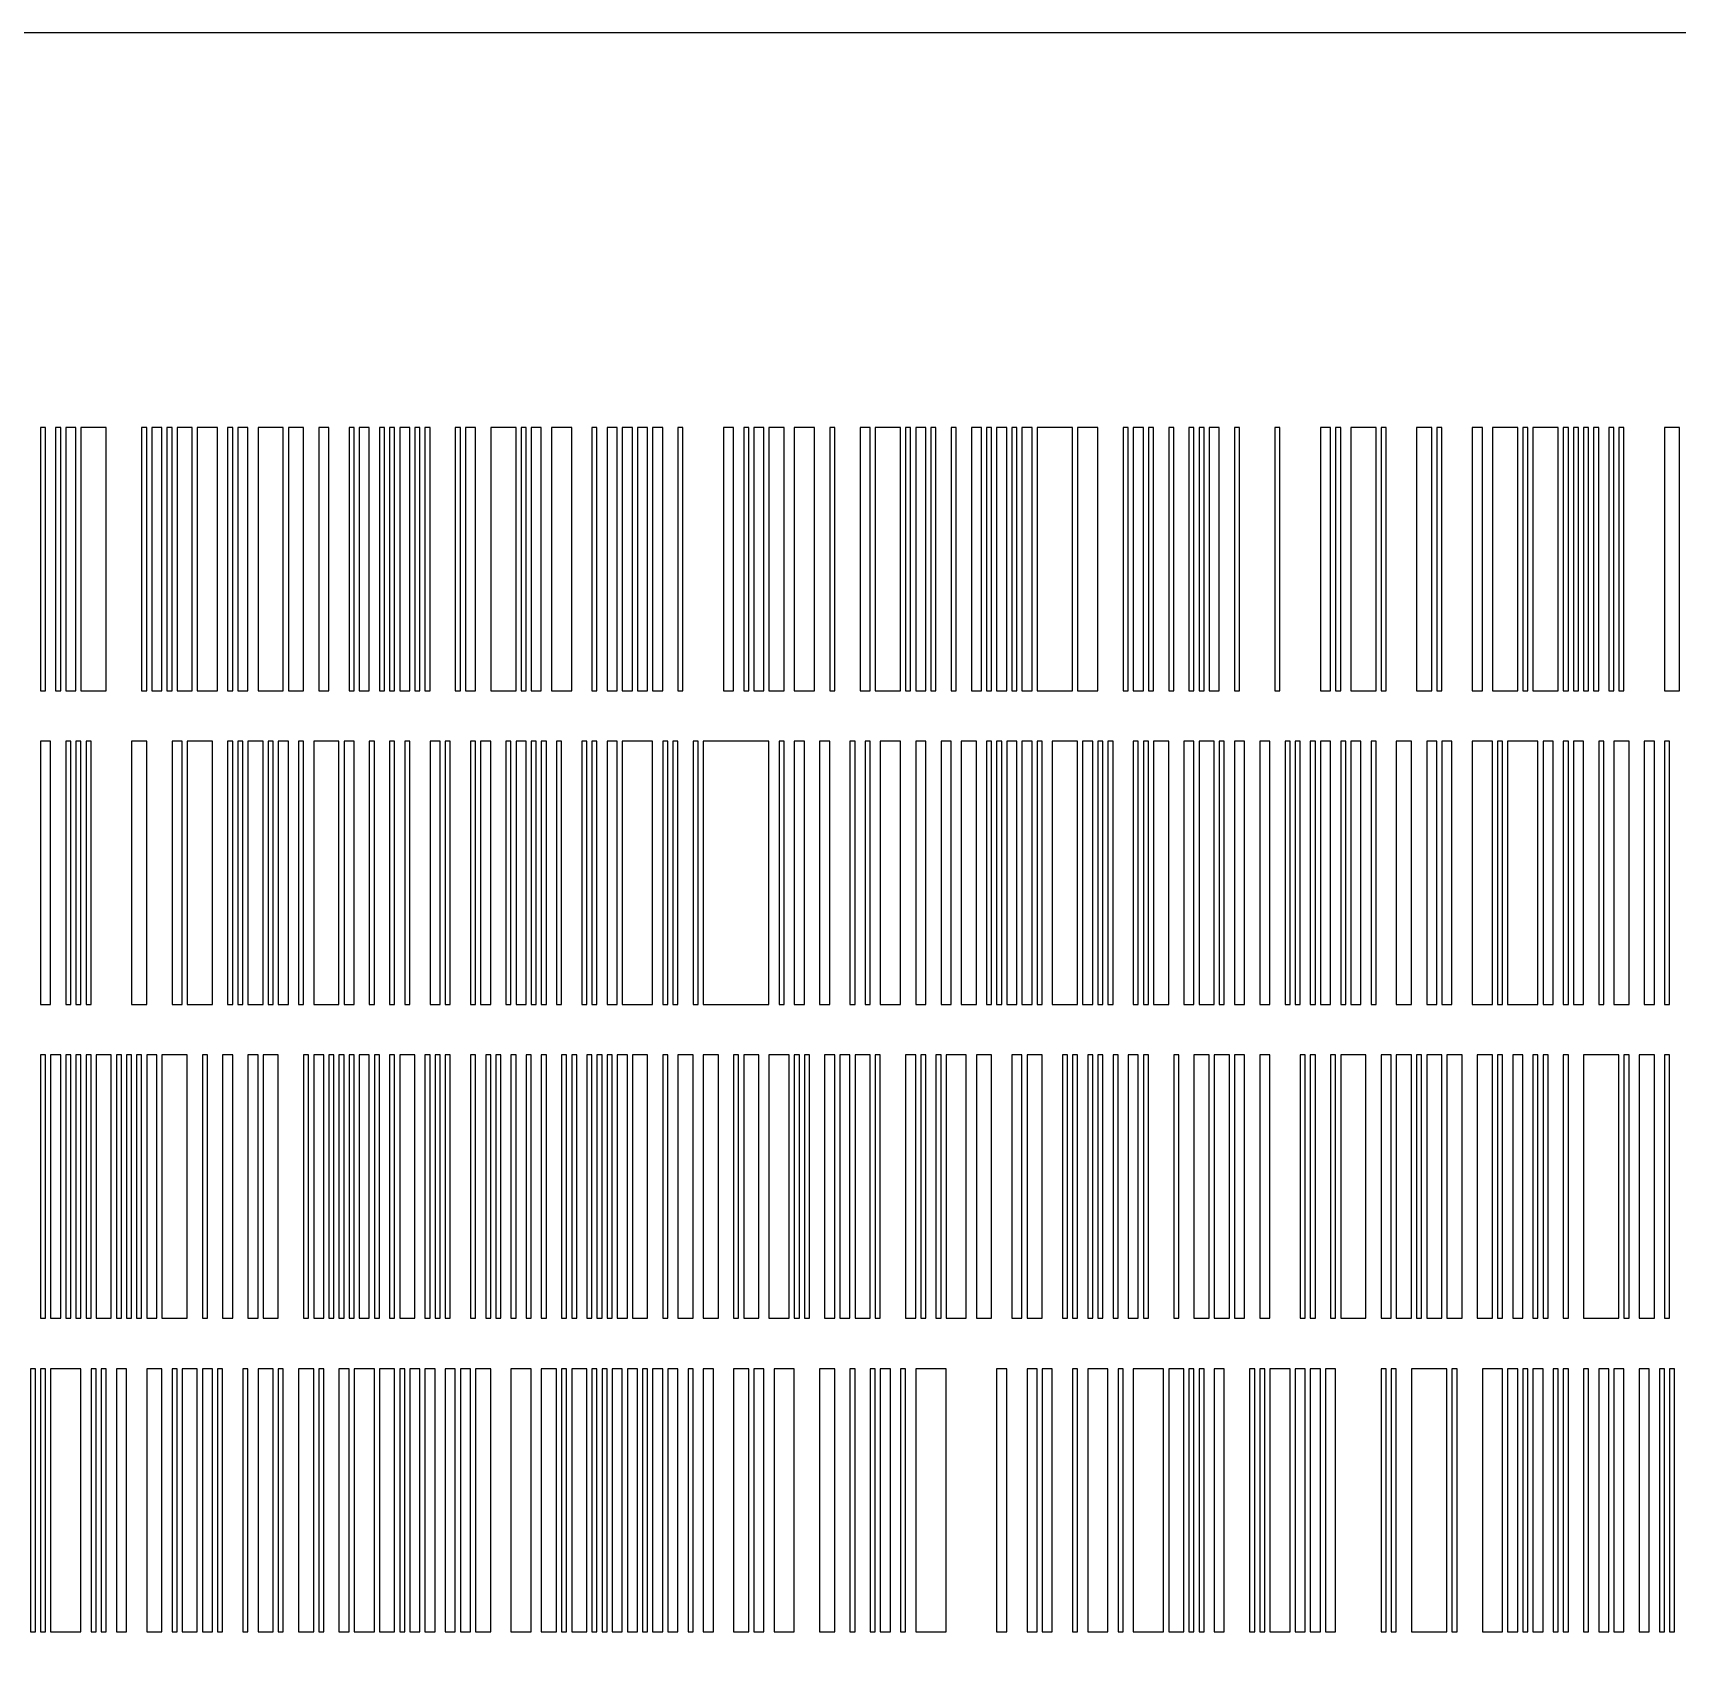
# Model space of a CAD drawing. Header units: metres. Extents: x -150 to 150, y -150 to 150.
# Drawn here: x -43.4 to 37.9, y 69.8 to 150 of the extents above; entities that cross this region are included whole.
import ezdxf

# ---------------------------------------------------------------- set-up
doc = ezdxf.new("R2010")
doc.units = ezdxf.units.M

msp = doc.modelspace()

# ---------------------------------------------------------------- linework, layer by layer
for points in [[(150, 150), (-150, 150), (-150, -150), (150, -150)], [(-43, 117.5), (-42.75, 117.5), (-42.75, 130.5), (-43, 130.5), (-43, 117.5)], [(-42.25, 117.5), (-42, 117.5), (-42, 130.5), (-42.25, 130.5), (-42.25, 117.5)], [(-41.75, 117.5), (-41.25, 117.5), (-41.25, 130.5), (-41.75, 130.5), (-41.75, 117.5)], [(-41, 117.5), (-39.75, 117.5), (-39.75, 130.5), (-41, 130.5), (-41, 117.5)], [(-38, 117.5), (-37.75, 117.5), (-37.75, 130.5), (-38, 130.5), (-38, 117.5)], [(-37.5, 117.5), (-37, 117.5), (-37, 130.5), (-37.5, 130.5), (-37.5, 117.5)], [(-36.75, 117.5), (-36.5, 117.5), (-36.5, 130.5), (-36.75, 130.5), (-36.75, 117.5)], [(-36.25, 117.5), (-35.5, 117.5), (-35.5, 130.5), (-36.25, 130.5), (-36.25, 117.5)], [(-35.25, 117.5), (-34.25, 117.5), (-34.25, 130.5), (-35.25, 130.5), (-35.25, 117.5)], [(-33.75, 117.5), (-33.5, 117.5), (-33.5, 130.5), (-33.75, 130.5), (-33.75, 117.5)], [(-33.25, 117.5), (-32.75, 117.5), (-32.75, 130.5), (-33.25, 130.5), (-33.25, 117.5)], [(-32.25, 117.5), (-31, 117.5), (-31, 130.5), (-32.25, 130.5), (-32.25, 117.5)], [(-30.75, 117.5), (-30, 117.5), (-30, 130.5), (-30.75, 130.5), (-30.75, 117.5)], [(-29.25, 117.5), (-28.75, 117.5), (-28.75, 130.5), (-29.25, 130.5), (-29.25, 117.5)], [(-27.75, 117.5), (-27.5, 117.5), (-27.5, 130.5), (-27.75, 130.5), (-27.75, 117.5)], [(-27.25, 117.5), (-26.75, 117.5), (-26.75, 130.5), (-27.25, 130.5), (-27.25, 117.5)], [(-26.25, 117.5), (-26, 117.5), (-26, 130.5), (-26.25, 130.5), (-26.25, 117.5)], [(-25.75, 117.5), (-25.5, 117.5), (-25.5, 130.5), (-25.75, 130.5), (-25.75, 117.5)], [(-25.25, 117.5), (-24.75, 117.5), (-24.75, 130.5), (-25.25, 130.5), (-25.25, 117.5)], [(-24.5, 117.5), (-24.25, 117.5), (-24.25, 130.5), (-24.5, 130.5), (-24.5, 117.5)], [(-24, 117.5), (-23.75, 117.5), (-23.75, 130.5), (-24, 130.5), (-24, 117.5)], [(-22.5, 117.5), (-22.25, 117.5), (-22.25, 130.5), (-22.5, 130.5), (-22.5, 117.5)], [(-22, 117.5), (-21.5, 117.5), (-21.5, 130.5), (-22, 130.5), (-22, 117.5)], [(-20.75, 117.5), (-19.5, 117.5), (-19.5, 130.5), (-20.75, 130.5), (-20.75, 117.5)], [(-19.25, 117.5), (-19, 117.5), (-19, 130.5), (-19.25, 130.5), (-19.25, 117.5)], [(-18.75, 117.5), (-18.25, 117.5), (-18.25, 130.5), (-18.75, 130.5), (-18.75, 117.5)], [(-17.75, 117.5), (-16.75, 117.5), (-16.75, 130.5), (-17.75, 130.5), (-17.75, 117.5)], [(-15.75, 117.5), (-15.5, 117.5), (-15.5, 130.5), (-15.75, 130.5), (-15.75, 117.5)], [(-15, 117.5), (-14.5, 117.5), (-14.5, 130.5), (-15, 130.5), (-15, 117.5)], [(-14.25, 117.5), (-13.75, 117.5), (-13.75, 130.5), (-14.25, 130.5), (-14.25, 117.5)], [(-13.5, 117.5), (-13, 117.5), (-13, 130.5), (-13.5, 130.5), (-13.5, 117.5)], [(-12.75, 117.5), (-12.25, 117.5), (-12.25, 130.5), (-12.75, 130.5), (-12.75, 117.5)], [(-11.5, 117.5), (-11.25, 117.5), (-11.25, 130.5), (-11.5, 130.5), (-11.5, 117.5)], [(-9.25, 117.5), (-8.75, 117.5), (-8.75, 130.5), (-9.25, 130.5), (-9.25, 117.5)], [(-8.25, 117.5), (-8, 117.5), (-8, 130.5), (-8.25, 130.5), (-8.25, 117.5)], [(-7.75, 117.5), (-7.25, 117.5), (-7.25, 130.5), (-7.75, 130.5), (-7.75, 117.5)], [(-7, 117.5), (-6.25, 117.5), (-6.25, 130.5), (-7, 130.5), (-7, 117.5)], [(-5.75, 117.5), (-4.75, 117.5), (-4.75, 130.5), (-5.75, 130.5), (-5.75, 117.5)], [(-4, 117.5), (-3.75, 117.5), (-3.75, 130.5), (-4, 130.5), (-4, 117.5)], [(-2.5, 117.5), (-2, 117.5), (-2, 130.5), (-2.5, 130.5), (-2.5, 117.5)], [(-1.75, 117.5), (-0.5, 117.5), (-0.5, 130.5), (-1.75, 130.5), (-1.75, 117.5)], [(-0.25, 117.5), (0, 117.5), (0, 130.5), (-0.25, 130.5), (-0.25, 117.5)], [(0.25, 117.5), (0.75, 117.5), (0.75, 130.5), (0.25, 130.5), (0.25, 117.5)], [(1, 117.5), (1.25, 117.5), (1.25, 130.5), (1, 130.5), (1, 117.5)], [(2, 117.5), (2.25, 117.5), (2.25, 130.5), (2, 130.5), (2, 117.5)], [(3, 117.5), (3.5, 117.5), (3.5, 130.5), (3, 130.5), (3, 117.5)], [(3.75, 117.5), (4, 117.5), (4, 130.5), (3.75, 130.5), (3.75, 117.5)], [(4.25, 117.5), (4.75, 117.5), (4.75, 130.5), (4.25, 130.5), (4.25, 117.5)], [(5, 117.5), (5.25, 117.5), (5.25, 130.5), (5, 130.5), (5, 117.5)], [(5.5, 117.5), (6, 117.5), (6, 130.5), (5.5, 130.5), (5.5, 117.5)], [(6.25, 117.5), (8, 117.5), (8, 130.5), (6.25, 130.5), (6.25, 117.5)], [(8.25, 117.5), (9.25, 117.5), (9.25, 130.5), (8.25, 130.5), (8.25, 117.5)], [(10.5, 117.5), (10.75, 117.5), (10.75, 130.5), (10.5, 130.5), (10.5, 117.5)], [(11, 117.5), (11.5, 117.5), (11.5, 130.5), (11, 130.5), (11, 117.5)], [(11.75, 117.5), (12, 117.5), (12, 130.5), (11.75, 130.5), (11.75, 117.5)], [(12.75, 117.5), (13, 117.5), (13, 130.5), (12.75, 130.5), (12.75, 117.5)], [(13.75, 117.5), (14, 117.5), (14, 130.5), (13.75, 130.5), (13.75, 117.5)], [(14.25, 117.5), (14.5, 117.5), (14.5, 130.5), (14.25, 130.5), (14.25, 117.5)], [(14.75, 117.5), (15.25, 117.5), (15.25, 130.5), (14.75, 130.5), (14.75, 117.5)], [(16, 117.5), (16.25, 117.5), (16.25, 130.5), (16, 130.5), (16, 117.5)], [(18, 117.5), (18.25, 117.5), (18.25, 130.5), (18, 130.5), (18, 117.5)], [(20.25, 117.5), (20.75, 117.5), (20.75, 130.5), (20.25, 130.5), (20.25, 117.5)], [(21, 117.5), (21.25, 117.5), (21.25, 130.5), (21, 130.5), (21, 117.5)], [(21.75, 117.5), (23, 117.5), (23, 130.5), (21.75, 130.5), (21.75, 117.5)], [(23.25, 117.5), (23.5, 117.5), (23.5, 130.5), (23.25, 130.5), (23.25, 117.5)], [(25, 117.5), (25.75, 117.5), (25.75, 130.5), (25, 130.5), (25, 117.5)], [(26, 117.5), (26.25, 117.5), (26.25, 130.5), (26, 130.5), (26, 117.5)], [(27.75, 117.5), (28.25, 117.5), (28.25, 130.5), (27.75, 130.5), (27.75, 117.5)], [(28.75, 117.5), (30, 117.5), (30, 130.5), (28.75, 130.5), (28.75, 117.5)], [(30.25, 117.5), (30.5, 117.5), (30.5, 130.5), (30.25, 130.5), (30.25, 117.5)], [(30.75, 117.5), (32, 117.5), (32, 130.5), (30.75, 130.5), (30.75, 117.5)], [(32.25, 117.5), (32.5, 117.5), (32.5, 130.5), (32.25, 130.5), (32.25, 117.5)], [(32.75, 117.5), (33, 117.5), (33, 130.5), (32.75, 130.5), (32.75, 117.5)], [(33.25, 117.5), (33.5, 117.5), (33.5, 130.5), (33.25, 130.5), (33.25, 117.5)], [(33.75, 117.5), (34, 117.5), (34, 130.5), (33.75, 130.5), (33.75, 117.5)], [(34.5, 117.5), (34.75, 117.5), (34.75, 130.5), (34.5, 130.5), (34.5, 117.5)], [(35, 117.5), (35.25, 117.5), (35.25, 130.5), (35, 130.5), (35, 117.5)], [(37.25, 117.5), (38, 117.5), (38, 130.5), (37.25, 130.5), (37.25, 117.5)], [(-43, 102), (-42.5, 102), (-42.5, 115), (-43, 115), (-43, 102)], [(-41.75, 102), (-41.5, 102), (-41.5, 115), (-41.75, 115), (-41.75, 102)], [(-41.25, 102), (-41, 102), (-41, 115), (-41.25, 115), (-41.25, 102)], [(-40.75, 102), (-40.5, 102), (-40.5, 115), (-40.75, 115), (-40.75, 102)], [(-38.5, 102), (-37.75, 102), (-37.75, 115), (-38.5, 115), (-38.5, 102)], [(-36.5, 102), (-36, 102), (-36, 115), (-36.5, 115), (-36.5, 102)], [(-35.75, 102), (-34.5, 102), (-34.5, 115), (-35.75, 115), (-35.75, 102)], [(-33.75, 102), (-33.5, 102), (-33.5, 115), (-33.75, 115), (-33.75, 102)], [(-33.25, 102), (-33, 102), (-33, 115), (-33.25, 115), (-33.25, 102)], [(-32.75, 102), (-32, 102), (-32, 115), (-32.75, 115), (-32.75, 102)], [(-31.75, 102), (-31.5, 102), (-31.5, 115), (-31.75, 115), (-31.75, 102)], [(-31.25, 102), (-30.75, 102), (-30.75, 115), (-31.25, 115), (-31.25, 102)], [(-30.25, 102), (-30, 102), (-30, 115), (-30.25, 115), (-30.25, 102)], [(-29.5, 102), (-28.25, 102), (-28.25, 115), (-29.5, 115), (-29.5, 102)], [(-28, 102), (-27.5, 102), (-27.5, 115), (-28, 115), (-28, 102)], [(-26.75, 102), (-26.5, 102), (-26.5, 115), (-26.75, 115), (-26.75, 102)], [(-25.75, 102), (-25.5, 102), (-25.5, 115), (-25.75, 115), (-25.75, 102)], [(-25, 102), (-24.75, 102), (-24.75, 115), (-25, 115), (-25, 102)], [(-23.75, 102), (-23.25, 102), (-23.25, 115), (-23.75, 115), (-23.75, 102)], [(-23, 102), (-22.75, 102), (-22.75, 115), (-23, 115), (-23, 102)], [(-21.75, 102), (-21.5, 102), (-21.5, 115), (-21.75, 115), (-21.75, 102)], [(-21.25, 102), (-20.75, 102), (-20.75, 115), (-21.25, 115), (-21.25, 102)], [(-20, 102), (-19.75, 102), (-19.75, 115), (-20, 115), (-20, 102)], [(-19.5, 102), (-19, 102), (-19, 115), (-19.5, 115), (-19.5, 102)], [(-18.75, 102), (-18.5, 102), (-18.5, 115), (-18.75, 115), (-18.75, 102)], [(-18.25, 102), (-18, 102), (-18, 115), (-18.25, 115), (-18.25, 102)], [(-17.5, 102), (-17.25, 102), (-17.25, 115), (-17.5, 115), (-17.5, 102)], [(-16.25, 102), (-16, 102), (-16, 115), (-16.25, 115), (-16.25, 102)], [(-15.75, 102), (-15.5, 102), (-15.5, 115), (-15.75, 115), (-15.75, 102)], [(-15, 102), (-14.5, 102), (-14.5, 115), (-15, 115), (-15, 102)], [(-14.25, 102), (-12.75, 102), (-12.75, 115), (-14.25, 115), (-14.25, 102)], [(-12.25, 102), (-12, 102), (-12, 115), (-12.25, 115), (-12.25, 102)], [(-11.75, 102), (-11.5, 102), (-11.5, 115), (-11.75, 115), (-11.75, 102)], [(-10.75, 102), (-10.5, 102), (-10.5, 115), (-10.75, 115), (-10.75, 102)], [(-10.25, 102), (-7, 102), (-7, 115), (-10.25, 115), (-10.25, 102)], [(-6.5, 102), (-6.25, 102), (-6.25, 115), (-6.5, 115), (-6.5, 102)], [(-5.75, 102), (-5.25, 102), (-5.25, 115), (-5.75, 115), (-5.75, 102)], [(-4.5, 102), (-4, 102), (-4, 115), (-4.5, 115), (-4.5, 102)], [(-3, 102), (-2.75, 102), (-2.75, 115), (-3, 115), (-3, 102)], [(-2.25, 102), (-2, 102), (-2, 115), (-2.25, 115), (-2.25, 102)], [(-1.5, 102), (-0.5, 102), (-0.5, 115), (-1.5, 115), (-1.5, 102)], [(0.25, 102), (0.75, 102), (0.75, 115), (0.25, 115), (0.25, 102)], [(1.5, 102), (2, 102), (2, 115), (1.5, 115), (1.5, 102)], [(2.5, 102), (3.25, 102), (3.25, 115), (2.5, 115), (2.5, 102)], [(3.75, 102), (4, 102), (4, 115), (3.75, 115), (3.75, 102)], [(4.25, 102), (4.5, 102), (4.5, 115), (4.25, 115), (4.25, 102)], [(4.75, 102), (5.25, 102), (5.25, 115), (4.75, 115), (4.75, 102)], [(5.5, 102), (6, 102), (6, 115), (5.5, 115), (5.5, 102)], [(6.25, 102), (6.5, 102), (6.5, 115), (6.25, 115), (6.25, 102)], [(7, 102), (8.25, 102), (8.25, 115), (7, 115), (7, 102)], [(8.5, 102), (9, 102), (9, 115), (8.5, 115), (8.5, 102)], [(9.25, 102), (9.5, 102), (9.5, 115), (9.25, 115), (9.25, 102)], [(9.75, 102), (10, 102), (10, 115), (9.75, 115), (9.75, 102)], [(11, 102), (11.25, 102), (11.25, 115), (11, 115), (11, 102)], [(11.5, 102), (11.75, 102), (11.75, 115), (11.5, 115), (11.5, 102)], [(12, 102), (12.75, 102), (12.75, 115), (12, 115), (12, 102)], [(13.5, 102), (14, 102), (14, 115), (13.5, 115), (13.5, 102)], [(14.25, 102), (15, 102), (15, 115), (14.25, 115), (14.25, 102)], [(15.25, 102), (15.5, 102), (15.5, 115), (15.25, 115), (15.25, 102)], [(16, 102), (16.5, 102), (16.5, 115), (16, 115), (16, 102)], [(17.25, 102), (17.75, 102), (17.75, 115), (17.25, 115), (17.25, 102)], [(18.5, 102), (18.75, 102), (18.75, 115), (18.5, 115), (18.5, 102)], [(19, 102), (19.25, 102), (19.25, 115), (19, 115), (19, 102)], [(19.75, 102), (20, 102), (20, 115), (19.75, 115), (19.75, 102)], [(20.25, 102), (20.75, 102), (20.75, 115), (20.25, 115), (20.25, 102)], [(21.25, 102), (21.5, 102), (21.5, 115), (21.25, 115), (21.25, 102)], [(21.75, 102), (22.25, 102), (22.25, 115), (21.75, 115), (21.75, 102)], [(22.75, 102), (23, 102), (23, 115), (22.75, 115), (22.75, 102)], [(24, 102), (24.75, 102), (24.75, 115), (24, 115), (24, 102)], [(25.5, 102), (26, 102), (26, 115), (25.5, 115), (25.5, 102)], [(26.25, 102), (26.75, 102), (26.75, 115), (26.25, 115), (26.25, 102)], [(27.75, 102), (28.75, 102), (28.75, 115), (27.75, 115), (27.75, 102)], [(29, 102), (29.25, 102), (29.25, 115), (29, 115), (29, 102)], [(29.5, 102), (31, 102), (31, 115), (29.5, 115), (29.5, 102)], [(31.25, 102), (31.75, 102), (31.75, 115), (31.25, 115), (31.25, 102)], [(32.25, 102), (32.5, 102), (32.5, 115), (32.25, 115), (32.25, 102)], [(32.75, 102), (33.25, 102), (33.25, 115), (32.75, 115), (32.75, 102)], [(34, 102), (34.25, 102), (34.25, 115), (34, 115), (34, 102)], [(34.75, 102), (35.5, 102), (35.5, 115), (34.75, 115), (34.75, 102)], [(36.25, 102), (36.75, 102), (36.75, 115), (36.25, 115), (36.25, 102)], [(37.25, 102), (37.5, 102), (37.5, 115), (37.25, 115), (37.25, 102)], [(-43, 86.5), (-42.75, 86.5), (-42.75, 99.5), (-43, 99.5), (-43, 86.5)], [(-42.5, 86.5), (-42, 86.5), (-42, 99.5), (-42.5, 99.5), (-42.5, 86.5)], [(-41.75, 86.5), (-41.5, 86.5), (-41.5, 99.5), (-41.75, 99.5), (-41.75, 86.5)], [(-41.25, 86.5), (-41, 86.5), (-41, 99.5), (-41.25, 99.5), (-41.25, 86.5)], [(-40.75, 86.5), (-40.5, 86.5), (-40.5, 99.5), (-40.75, 99.5), (-40.75, 86.5)], [(-40.25, 86.5), (-39.5, 86.5), (-39.5, 99.5), (-40.25, 99.5), (-40.25, 86.5)], [(-39.25, 86.5), (-39, 86.5), (-39, 99.5), (-39.25, 99.5), (-39.25, 86.5)], [(-38.75, 86.5), (-38.5, 86.5), (-38.5, 99.5), (-38.75, 99.5), (-38.75, 86.5)], [(-38.25, 86.5), (-38, 86.5), (-38, 99.5), (-38.25, 99.5), (-38.25, 86.5)], [(-37.75, 86.5), (-37.25, 86.5), (-37.25, 99.5), (-37.75, 99.5), (-37.75, 86.5)], [(-37, 86.5), (-35.75, 86.5), (-35.75, 99.5), (-37, 99.5), (-37, 86.5)], [(-35, 86.5), (-34.75, 86.5), (-34.75, 99.5), (-35, 99.5), (-35, 86.5)], [(-34, 86.5), (-33.5, 86.5), (-33.5, 99.5), (-34, 99.5), (-34, 86.5)], [(-32.75, 86.5), (-32.25, 86.5), (-32.25, 99.5), (-32.75, 99.5), (-32.75, 86.5)], [(-32, 86.5), (-31.25, 86.5), (-31.25, 99.5), (-32, 99.5), (-32, 86.5)], [(-30, 86.5), (-29.75, 86.5), (-29.75, 99.5), (-30, 99.5), (-30, 86.5)], [(-29.5, 86.5), (-29, 86.5), (-29, 99.5), (-29.5, 99.5), (-29.5, 86.5)], [(-28.75, 86.5), (-28.5, 86.5), (-28.5, 99.5), (-28.75, 99.5), (-28.75, 86.5)], [(-28.25, 86.5), (-28, 86.5), (-28, 99.5), (-28.25, 99.5), (-28.25, 86.5)], [(-27.75, 86.5), (-27.5, 86.5), (-27.5, 99.5), (-27.75, 99.5), (-27.75, 86.5)], [(-27.25, 86.5), (-26.75, 86.5), (-26.75, 99.5), (-27.25, 99.5), (-27.25, 86.5)], [(-26.5, 86.5), (-26.25, 86.5), (-26.25, 99.5), (-26.5, 99.5), (-26.5, 86.5)], [(-25.75, 86.5), (-25.5, 86.5), (-25.5, 99.5), (-25.75, 99.5), (-25.75, 86.5)], [(-25.25, 86.5), (-24.5, 86.5), (-24.5, 99.5), (-25.25, 99.5), (-25.25, 86.5)], [(-24, 86.5), (-23.75, 86.5), (-23.75, 99.5), (-24, 99.5), (-24, 86.5)], [(-23.5, 86.5), (-23.25, 86.5), (-23.25, 99.5), (-23.5, 99.5), (-23.5, 86.5)], [(-23, 86.5), (-22.75, 86.5), (-22.75, 99.5), (-23, 99.5), (-23, 86.5)], [(-21.75, 86.5), (-21.5, 86.5), (-21.5, 99.5), (-21.75, 99.5), (-21.75, 86.5)], [(-21, 86.5), (-20.75, 86.5), (-20.75, 99.5), (-21, 99.5), (-21, 86.5)], [(-20.5, 86.5), (-20.25, 86.5), (-20.25, 99.5), (-20.5, 99.5), (-20.5, 86.5)], [(-19.75, 86.5), (-19.5, 86.5), (-19.5, 99.5), (-19.75, 99.5), (-19.75, 86.5)], [(-19, 86.5), (-18.75, 86.5), (-18.75, 99.5), (-19, 99.5), (-19, 86.5)], [(-18.25, 86.5), (-18, 86.5), (-18, 99.5), (-18.25, 99.5), (-18.25, 86.5)], [(-17.25, 86.5), (-17, 86.5), (-17, 99.5), (-17.25, 99.5), (-17.25, 86.5)], [(-16.75, 86.5), (-16.5, 86.5), (-16.5, 99.5), (-16.75, 99.5), (-16.75, 86.5)], [(-16, 86.5), (-15.75, 86.5), (-15.75, 99.5), (-16, 99.5), (-16, 86.5)], [(-15.5, 86.5), (-15.25, 86.5), (-15.25, 99.5), (-15.5, 99.5), (-15.5, 86.5)], [(-15, 86.5), (-14.75, 86.5), (-14.75, 99.5), (-15, 99.5), (-15, 86.5)], [(-14.5, 86.5), (-14, 86.5), (-14, 99.5), (-14.5, 99.5), (-14.5, 86.5)], [(-13.75, 86.5), (-13, 86.5), (-13, 99.5), (-13.75, 99.5), (-13.75, 86.5)], [(-12.25, 86.5), (-12, 86.5), (-12, 99.5), (-12.25, 99.5), (-12.25, 86.5)], [(-11.5, 86.5), (-10.75, 86.5), (-10.75, 99.5), (-11.5, 99.5), (-11.5, 86.5)], [(-10.25, 86.5), (-9.5, 86.5), (-9.5, 99.5), (-10.25, 99.5), (-10.25, 86.5)], [(-8.75, 86.5), (-8.5, 86.5), (-8.5, 99.5), (-8.75, 99.5), (-8.75, 86.5)], [(-8.25, 86.5), (-7.5, 86.5), (-7.5, 99.5), (-8.25, 99.5), (-8.25, 86.5)], [(-7, 86.5), (-6, 86.5), (-6, 99.5), (-7, 99.5), (-7, 86.5)], [(-5.75, 86.5), (-5.5, 86.5), (-5.5, 99.5), (-5.75, 99.5), (-5.75, 86.5)], [(-5.25, 86.5), (-5, 86.5), (-5, 99.5), (-5.25, 99.5), (-5.25, 86.5)], [(-4.25, 86.5), (-3.75, 86.5), (-3.75, 99.5), (-4.25, 99.5), (-4.25, 86.5)], [(-3.5, 86.5), (-3, 86.5), (-3, 99.5), (-3.5, 99.5), (-3.5, 86.5)], [(-2.75, 86.5), (-2, 86.5), (-2, 99.5), (-2.75, 99.5), (-2.75, 86.5)], [(-1.75, 86.5), (-1.5, 86.5), (-1.5, 99.5), (-1.75, 99.5), (-1.75, 86.5)], [(-0.25, 86.5), (0.25, 86.5), (0.25, 99.5), (-0.25, 99.5), (-0.25, 86.5)], [(0.5, 86.5), (0.75, 86.5), (0.75, 99.5), (0.5, 99.5), (0.5, 86.5)], [(1.25, 86.5), (1.5, 86.5), (1.5, 99.5), (1.25, 99.5), (1.25, 86.5)], [(1.75, 86.5), (2.75, 86.5), (2.75, 99.5), (1.75, 99.5), (1.75, 86.5)], [(3.25, 86.5), (4, 86.5), (4, 99.5), (3.25, 99.5), (3.25, 86.5)], [(5, 86.5), (5.5, 86.5), (5.5, 99.5), (5, 99.5), (5, 86.5)], [(5.75, 86.5), (6.5, 86.5), (6.5, 99.5), (5.75, 99.5), (5.75, 86.5)], [(7.5, 86.5), (7.75, 86.5), (7.75, 99.5), (7.5, 99.5), (7.5, 86.5)], [(8, 86.5), (8.25, 86.5), (8.25, 99.5), (8, 99.5), (8, 86.5)], [(8.75, 86.5), (9, 86.5), (9, 99.5), (8.75, 99.5), (8.75, 86.5)], [(9.25, 86.5), (9.5, 86.5), (9.5, 99.5), (9.25, 99.5), (9.25, 86.5)], [(10, 86.5), (10.25, 86.5), (10.25, 99.5), (10, 99.5), (10, 86.5)], [(10.75, 86.5), (11.25, 86.5), (11.25, 99.5), (10.75, 99.5), (10.75, 86.5)], [(11.5, 86.5), (11.75, 86.5), (11.75, 99.5), (11.5, 99.5), (11.5, 86.5)], [(13, 86.5), (13.25, 86.5), (13.25, 99.5), (13, 99.5), (13, 86.5)], [(14, 86.5), (14.75, 86.5), (14.75, 99.5), (14, 99.5), (14, 86.5)], [(15, 86.5), (15.75, 86.5), (15.75, 99.5), (15, 99.5), (15, 86.5)], [(16, 86.5), (16.5, 86.5), (16.5, 99.5), (16, 99.5), (16, 86.5)], [(17.25, 86.5), (17.75, 86.5), (17.75, 99.5), (17.25, 99.5), (17.25, 86.5)], [(19.25, 86.5), (19.5, 86.5), (19.5, 99.5), (19.25, 99.5), (19.25, 86.5)], [(19.75, 86.5), (20, 86.5), (20, 99.5), (19.75, 99.5), (19.75, 86.5)], [(20.75, 86.5), (21, 86.5), (21, 99.5), (20.75, 99.5), (20.75, 86.5)], [(21.25, 86.5), (22.5, 86.5), (22.5, 99.5), (21.25, 99.5), (21.25, 86.5)], [(23.25, 86.5), (23.75, 86.5), (23.75, 99.5), (23.25, 99.5), (23.25, 86.5)], [(24, 86.5), (24.75, 86.5), (24.75, 99.5), (24, 99.5), (24, 86.5)], [(25, 86.5), (25.25, 86.5), (25.25, 99.5), (25, 99.5), (25, 86.5)], [(25.5, 86.5), (26.25, 86.5), (26.25, 99.5), (25.5, 99.5), (25.5, 86.5)], [(26.5, 86.5), (27.25, 86.5), (27.25, 99.5), (26.5, 99.5), (26.5, 86.5)], [(28, 86.5), (28.75, 86.5), (28.75, 99.5), (28, 99.5), (28, 86.5)], [(29, 86.5), (29.25, 86.5), (29.25, 99.5), (29, 99.5), (29, 86.5)], [(29.75, 86.5), (30.25, 86.5), (30.25, 99.5), (29.75, 99.5), (29.75, 86.5)], [(30.75, 86.5), (31, 86.5), (31, 99.5), (30.75, 99.5), (30.75, 86.5)], [(31.25, 86.5), (31.5, 86.5), (31.5, 99.5), (31.25, 99.5), (31.25, 86.5)], [(32.25, 86.5), (32.5, 86.5), (32.5, 99.5), (32.25, 99.5), (32.25, 86.5)], [(33.25, 86.5), (35, 86.5), (35, 99.5), (33.25, 99.5), (33.25, 86.5)], [(35.25, 86.5), (35.5, 86.5), (35.5, 99.5), (35.25, 99.5), (35.25, 86.5)], [(36, 86.5), (36.75, 86.5), (36.75, 99.5), (36, 99.5), (36, 86.5)], [(37.25, 86.5), (37.5, 86.5), (37.5, 99.5), (37.25, 99.5), (37.25, 86.5)], [(-43.5, 71), (-43.25, 71), (-43.25, 84), (-43.5, 84), (-43.5, 71)], [(-43, 71), (-42.75, 71), (-42.75, 84), (-43, 84), (-43, 71)], [(-42.5, 71), (-41, 71), (-41, 84), (-42.5, 84), (-42.5, 71)], [(-40.5, 71), (-40.25, 71), (-40.25, 84), (-40.5, 84), (-40.5, 71)], [(-40, 71), (-39.75, 71), (-39.75, 84), (-40, 84), (-40, 71)], [(-39.25, 71), (-38.75, 71), (-38.75, 84), (-39.25, 84), (-39.25, 71)], [(-37.75, 71), (-37, 71), (-37, 84), (-37.75, 84), (-37.75, 71)], [(-36.5, 71), (-36.25, 71), (-36.25, 84), (-36.5, 84), (-36.5, 71)], [(-36, 71), (-35.25, 71), (-35.25, 84), (-36, 84), (-36, 71)], [(-35, 71), (-34.5, 71), (-34.5, 84), (-35, 84), (-35, 71)], [(-34.25, 71), (-34, 71), (-34, 84), (-34.25, 84), (-34.25, 71)], [(-33, 71), (-32.75, 71), (-32.75, 84), (-33, 84), (-33, 71)], [(-32.25, 71), (-31.5, 71), (-31.5, 84), (-32.25, 84), (-32.25, 71)], [(-31.25, 71), (-31, 71), (-31, 84), (-31.25, 84), (-31.25, 71)], [(-30.25, 71), (-29.5, 71), (-29.5, 84), (-30.25, 84), (-30.25, 71)], [(-29.25, 71), (-29, 71), (-29, 84), (-29.25, 84), (-29.25, 71)], [(-28.25, 71), (-27.75, 71), (-27.75, 84), (-28.25, 84), (-28.25, 71)], [(-27.5, 71), (-26.5, 71), (-26.5, 84), (-27.5, 84), (-27.5, 71)], [(-26.25, 71), (-25.5, 71), (-25.5, 84), (-26.25, 84), (-26.25, 71)], [(-25.25, 71), (-25, 71), (-25, 84), (-25.25, 84), (-25.25, 71)], [(-24.75, 71), (-24.25, 71), (-24.25, 84), (-24.75, 84), (-24.75, 71)], [(-24, 71), (-23.5, 71), (-23.5, 84), (-24, 84), (-24, 71)], [(-23, 71), (-22.5, 71), (-22.5, 84), (-23, 84), (-23, 71)], [(-22.25, 71), (-21.75, 71), (-21.75, 84), (-22.25, 84), (-22.25, 71)], [(-21.5, 71), (-20.75, 71), (-20.75, 84), (-21.5, 84), (-21.5, 71)], [(-19.75, 71), (-18.75, 71), (-18.75, 84), (-19.75, 84), (-19.75, 71)], [(-18.25, 71), (-17.5, 71), (-17.5, 84), (-18.25, 84), (-18.25, 71)], [(-17.25, 71), (-17, 71), (-17, 84), (-17.25, 84), (-17.25, 71)], [(-16.75, 71), (-16, 71), (-16, 84), (-16.75, 84), (-16.75, 71)], [(-15.75, 71), (-15.5, 71), (-15.5, 84), (-15.75, 84), (-15.75, 71)], [(-15.25, 71), (-15, 71), (-15, 84), (-15.25, 84), (-15.25, 71)], [(-14.75, 71), (-14.25, 71), (-14.25, 84), (-14.75, 84), (-14.75, 71)], [(-14, 71), (-13.5, 71), (-13.5, 84), (-14, 84), (-14, 71)], [(-13.25, 71), (-13, 71), (-13, 84), (-13.25, 84), (-13.25, 71)], [(-12.75, 71), (-12.25, 71), (-12.25, 84), (-12.75, 84), (-12.75, 71)], [(-12, 71), (-11.5, 71), (-11.5, 84), (-12, 84), (-12, 71)], [(-11, 71), (-10.75, 71), (-10.75, 84), (-11, 84), (-11, 71)], [(-10.25, 71), (-9.75, 71), (-9.75, 84), (-10.25, 84), (-10.25, 71)], [(-8.75, 71), (-8, 71), (-8, 84), (-8.75, 84), (-8.75, 71)], [(-7.75, 71), (-7.25, 71), (-7.25, 84), (-7.75, 84), (-7.75, 71)], [(-6.75, 71), (-5.75, 71), (-5.75, 84), (-6.75, 84), (-6.75, 71)], [(-4.5, 71), (-3.75, 71), (-3.75, 84), (-4.5, 84), (-4.5, 71)], [(-3, 71), (-2.75, 71), (-2.75, 84), (-3, 84), (-3, 71)], [(-2, 71), (-1.75, 71), (-1.75, 84), (-2, 84), (-2, 71)], [(-1.5, 71), (-1, 71), (-1, 84), (-1.5, 84), (-1.5, 71)], [(-0.5, 71), (-0.25, 71), (-0.25, 84), (-0.5, 84), (-0.5, 71)], [(0.25, 71), (1.75, 71), (1.75, 84), (0.25, 84), (0.25, 71)], [(4.25, 71), (4.75, 71), (4.75, 84), (4.25, 84), (4.25, 71)], [(5.75, 71), (6.25, 71), (6.25, 84), (5.75, 84), (5.75, 71)], [(6.5, 71), (7, 71), (7, 84), (6.5, 84), (6.5, 71)], [(8, 71), (8.25, 71), (8.25, 84), (8, 84), (8, 71)], [(8.75, 71), (9.75, 71), (9.75, 84), (8.75, 84), (8.75, 71)], [(10.25, 71), (10.5, 71), (10.5, 84), (10.25, 84), (10.25, 71)], [(11, 71), (12.5, 71), (12.5, 84), (11, 84), (11, 71)], [(12.75, 71), (13.5, 71), (13.5, 84), (12.75, 84), (12.75, 71)], [(13.75, 71), (14, 71), (14, 84), (13.75, 84), (13.75, 71)], [(14.25, 71), (14.5, 71), (14.5, 84), (14.25, 84), (14.25, 71)], [(15, 71), (15.5, 71), (15.5, 84), (15, 84), (15, 71)], [(16.75, 71), (17, 71), (17, 84), (16.75, 84), (16.75, 71)], [(17.25, 71), (17.5, 71), (17.5, 84), (17.25, 84), (17.25, 71)], [(17.75, 71), (18.75, 71), (18.75, 84), (17.75, 84), (17.75, 71)], [(19, 71), (19.5, 71), (19.5, 84), (19, 84), (19, 71)], [(19.75, 71), (20.25, 71), (20.25, 84), (19.75, 84), (19.75, 71)], [(20.5, 71), (21, 71), (21, 84), (20.5, 84), (20.5, 71)], [(23.25, 71), (23.5, 71), (23.5, 84), (23.25, 84), (23.25, 71)], [(23.75, 71), (24, 71), (24, 84), (23.75, 84), (23.75, 71)], [(24.75, 71), (26.5, 71), (26.5, 84), (24.75, 84), (24.75, 71)], [(26.75, 71), (27, 71), (27, 84), (26.75, 84), (26.75, 71)], [(28.25, 71), (29.25, 71), (29.25, 84), (28.25, 84), (28.25, 71)], [(29.5, 71), (30, 71), (30, 84), (29.5, 84), (29.5, 71)], [(30.25, 71), (30.5, 71), (30.5, 84), (30.25, 84), (30.25, 71)], [(30.75, 71), (31.25, 71), (31.25, 84), (30.75, 84), (30.75, 71)], [(31.75, 71), (32, 71), (32, 84), (31.75, 84), (31.75, 71)], [(32.25, 71), (32.5, 71), (32.5, 84), (32.25, 84), (32.25, 71)], [(33.25, 71), (33.5, 71), (33.5, 84), (33.25, 84), (33.25, 71)], [(34, 71), (34.5, 71), (34.5, 84), (34, 84), (34, 71)], [(34.75, 71), (35.25, 71), (35.25, 84), (34.75, 84), (34.75, 71)], [(36, 71), (36.5, 71), (36.5, 84), (36, 84), (36, 71)], [(37, 71), (37.25, 71), (37.25, 84), (37, 84), (37, 71)], [(37.5, 71), (37.75, 71), (37.75, 84), (37.5, 84), (37.5, 71)]]:
    msp.add_lwpolyline(points, close=True)

doc.saveas('drawing.dxf')
